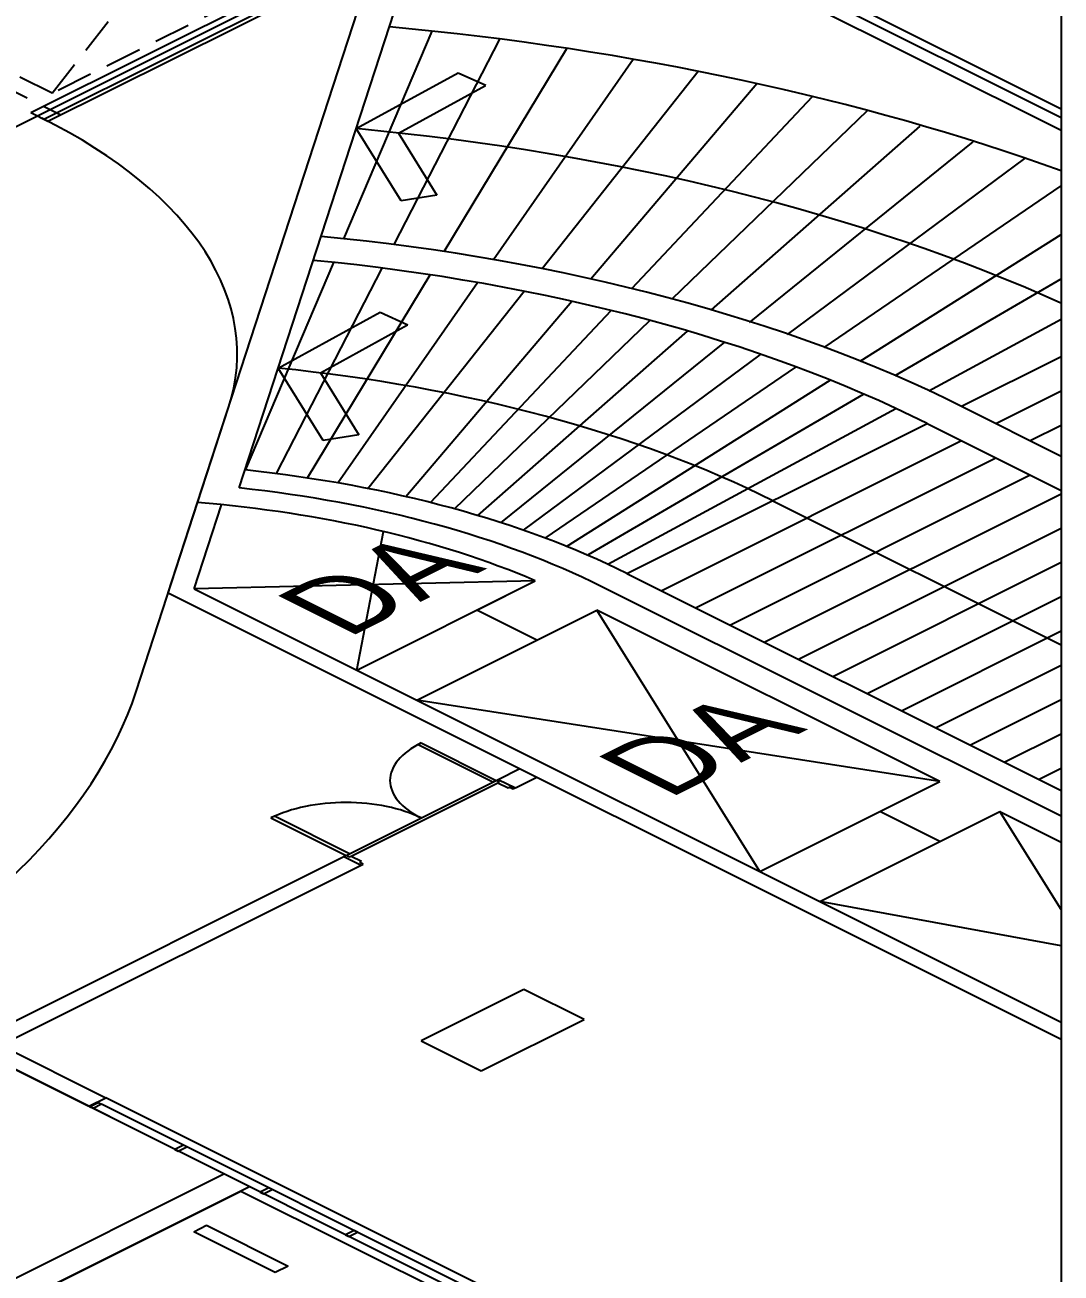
# Model space of a CAD drawing. Header units: millimetres. Extents: x 29838256 to 30236675, y -914750 to -833241.
# Drawn here: x 30216516 to 30225060, y -859141 to -848848 of the extents above; entities that cross this region are included whole.
import ezdxf
from ezdxf.enums import TextEntityAlignment as Align

# ---------------------------------------------------------------- set-up
doc = ezdxf.new("R2010")
doc.units = ezdxf.units.MM
doc.header["$LTSCALE"] = 600
doc.header["$MEASUREMENT"] = 0
doc.linetypes.add('DASHED', pattern=[0.75, 0.5, -0.25])
doc.layers.add('e-plan', color=9, linetype='CONTINUOUS')
doc.layers.add('e-text-box', color=7, linetype='CONTINUOUS')
doc.styles.add('돋움', font='Dotum.TTF')

msp = doc.modelspace()

# ---------------------------------------------------------------- linework, layer by layer
at = {"layer": 'e-plan', "extrusion": (0, -0.866025, 0.5)}
for p, q in [((30198179.8, -836099.7, 30226), (30225059.7, -849539.7, 6947.3)), ((30216564.7, -849570.9, 6893.2), (30220595.9, -847555.3, 10384.3)), ((30216670.8, -849623.9, 6801.4), (30220702, -847608.3, 10292.5)), ((30216706.2, -849641.6, 6770.7), (30220737.3, -847626, 10261.8)), ((30221228.4, -847800.8, 9959.1), (30225059.7, -849716.5, 6641)), ((30221334.5, -847747.8, 10050.9), (30225059.7, -849610.4, 6824.8)), ((30217940.4, -852786.5, 1323.6), (30219322.5, -848541.6, 8676)), ((30218283.6, -852666.3, 1531.9), (30219603.1, -848613.5, 8551.5)), ((30219145.5, -850610.6, 5092.4), (30219873.3, -848898.5, 8057.8)), ((30219561.5, -850659.4, 5007.9), (30220432, -848964.1, 7944.3)), ((30219973, -850716.8, 4908.4), (30220984.8, -849041.2, 7810.6)), ((30220379.4, -850782.8, 4794), (30221530.6, -849129.9, 7657)), ((30219248.4, -849702.9, 6664.6), (30220087.3, -849241.6, 7463.5)), ((30220087.3, -849241.6, 7463.5), (30220315.7, -849345.5, 7283.6)), ((30220779.9, -850857.3, 4665.1), (30222068.5, -849229.9, 7483.8)), ((30219595.5, -849741.5, 6597.7), (30220314.1, -849346.4, 7282.1)), ((30221182.3, -850942, 4518.4), (30222550.2, -849330.6, 7309.3)), ((30221520.7, -851021.3, 4381.1), (30223011.4, -849437.4, 7124.4)), ((30221852.9, -851106.6, 4233.2), (30223464, -849552.6, 6924.9)), ((30216635.4, -849606.2, 6832), (30216655.7, -849616.4, 6814.4)), ((30219617.2, -850298.4, 5633), (30219248.4, -849702.9, 6664.6)), ((30219595.5, -849741.5, 6597.7), (30219911.4, -850251.6, 5714.1)), ((30222178.5, -851198, 4075), (30223899.1, -849683.5, 6698.1)), ((30222490.3, -851300.5, 3897.5), (30224335, -849812.9, 6474)), ((30222803.1, -851401.7, 3722.2), (30224760.6, -849950.6, 6235.5)), ((30219912.1, -850252.8, 5712.1), (30219617.2, -850298.4, 5633)), ((30218334.5, -852518.3, 1788.2), (30219062.3, -850806.2, 4753.5)), ((30218591.4, -852548.4, 1736), (30219462, -850853.1, 4672.3)), ((30218845.6, -852583.9, 1674.5), (30219857.4, -850908.3, 4576.7)), ((30219096.6, -852624.7, 1603.9), (30220247.8, -850971.7, 4466.9)), ((30219344, -852670.7, 1524.2), (30220632.6, -851043.3, 4342.9)), ((30219657.8, -852737.8, 1408), (30221025.9, -851126.2, 4199.4)), ((30219859.6, -852786.4, 1323.8), (30221350.4, -851202.3, 4067.5)), ((30218605.3, -851678.2, 3243.3), (30219444.2, -851216.9, 4042.2)), ((30219444.2, -851216.9, 4042.2), (30219672.6, -851320.8, 3862.3)), ((30220057.5, -852838.5, 1233.6), (30221668.8, -851284.3, 3925.6)), ((30218952.4, -851716.8, 3176.5), (30219671, -851321.6, 3860.8)), ((30220251.5, -852894, 1137.4), (30221980.9, -851371.9, 3773.7)), ((30220441.3, -852952.9, 1035.4), (30222286.1, -851465.2, 3612.2)), ((30220626.6, -853015, 927.8), (30222579.4, -851567.5, 3435)), ((30218974.1, -852273.7, 2211.8), (30218605.3, -851678.2, 3243.3)), ((30218952.4, -851716.8, 3176.5), (30219268.3, -852226.9, 2292.8)), ((30217432.7, -854345.8, -1377.2), (30218195.4, -852003.2, 2680.3)), ((30219269, -852228.1, 2290.9), (30218974.1, -852273.7, 2211.8)), ((30224803.9, -852276, 2207.8), (30225059.7, -852148.1, 2429.4)), ((30222045.7, -853655.1, -180.8), (30224521, -852417.4, 1962.8)), ((30222328.6, -853796.5, -425.8), (30224803.9, -852558.9, 1717.8)), ((30222611.5, -853938, -670.8), (30225059.7, -852713.8, 1449.4)), ((30217697.7, -853532, 32.3), (30217940.4, -852786.5, 1323.6)), ((30217911.6, -853497.5, 92.1), (30218137.3, -852804.3, 1292.7)), ((30222682.2, -852771.1, 1350.3), (30225059.7, -853959.8, -708.7)), ((30219252.2, -854167.8, -1068.9), (30219473, -853025.8, 909.1)), ((30222894.4, -854079.4, -915.8), (30225059.7, -852996.7, 959.5)), ((30223177.2, -854220.9, -1160.8), (30225059.7, -853279.6, 469.5)), ((30220724.7, -853431.5, 206.4), (30217911.6, -853497.5, 92.1)), ((30219252.2, -854167.8, -1068.9), (30220724.7, -853431.5, 206.4)), ((30220242.3, -853672.8, -211.5), (30220724.8, -853431.5, 206.4)), ((30221479.9, -853372.2, 309.1), (30225059.7, -855162.1, -2791.1)), ((30217697.7, -853532, 32.3), (30225059.7, -857213.1, -6343.4)), ((30217911.6, -853497.5, 92.1), (30225059.7, -857071.6, -6098.4)), ((30225059.7, -855374.3, -3158.6), (30221267.7, -853478.3, 125.4)), ((30223460.1, -854362.3, -1405.8), (30225059.7, -853562.5, -20.5)), ((30219747.2, -854415.4, -1497.7), (30221232.4, -853672.8, -211.5)), ((30220737.3, -853920.3, -640.2), (30220242.3, -853672.8, -211.5)), ((30220737.3, -853920.3, -640.2), (30221232.4, -853672.8, -211.5)), ((30222576.1, -855829.8, -3947.6), (30221232.4, -853672.8, -211.5)), ((30224061.3, -855087.2, -2661.4), (30221232.4, -853672.8, -211.5)), ((30223743, -854503.8, -1650.8), (30225059.7, -853845.4, -510.5)), ((30224025.9, -854645.2, -1895.8), (30225059.7, -854128.3, -1000.4)), ((30224060.4, -855086.8, -2660.6), (30219747.2, -854415.4, -1497.7)), ((30224308.8, -854786.7, -2140.8), (30225059.7, -854411.2, -1490.4)), ((30224591.7, -854928.1, -2385.7), (30225059.7, -854694.1, -1980.4)), ((30219754.3, -854783.1, -2134.6), (30219782.6, -854769, -2110.1)), ((30220373.1, -855092.5, -2670.5), (30219754.3, -854783.1, -2134.6)), ((30219782.6, -854769, -2110.1), (30220401.4, -855078.4, -2646)), ((30220419.1, -855069.5, -2630.7), (30220595.9, -854981.1, -2477.6)), ((30224874.6, -855069.5, -2630.7), (30225059.7, -854977, -2470.4)), ((30219163.7, -855697.2, -3717.9), (30220401.4, -855078.4, -2646)), ((30220415.5, -855099.6, -2682.8), (30219206.2, -855704.3, -3730.1)), ((30220401.4, -855078.4, -2646), (30220373.1, -855092.5, -2670.5)), ((30220401.4, -855078.4, -2646), (30220419.1, -855069.5, -2630.7)), ((30220429.7, -855092.5, -2670.5), (30220401.4, -855078.4, -2646)), ((30220415.5, -855099.6, -2682.8), (30220429.7, -855092.5, -2670.5)), ((30220500.4, -855142, -2756.3), (30220415.5, -855099.6, -2682.8)), ((30220419.1, -855069.5, -2630.7), (30220560.5, -855140.3, -2753.2)), ((30220419.1, -855069.5, -2630.7), (30220560.5, -855140.3, -2753.2)), ((30220560.5, -855140.3, -2753.2), (30220737.3, -855051.9, -2600.1)), ((30222576.1, -855829.8, -3947.6), (30224061.3, -855087.2, -2661.4)), ((30223566.2, -855334.7, -3090.1), (30224061.3, -855087.2, -2661.4)), ((30220514.5, -855134.9, -2744), (30220500.4, -855142, -2756.3)), ((30220542.8, -855149.1, -2768.5), (30220514.5, -855134.9, -2744)), ((30220560.5, -855140.3, -2753.2), (30220542.8, -855149.1, -2768.5)), ((30218573.2, -855373.6, -3157.4), (30218544.9, -855387.8, -3181.9)), ((30218544.9, -855387.8, -3181.9), (30219163.7, -855697.2, -3717.9)), ((30219192, -855683, -3693.4), (30218573.2, -855373.6, -3157.4)), ((30223071.2, -856077.3, -4376.3), (30224556.3, -855334.7, -3090.1)), ((30224061.3, -855582.3, -3518.8), (30223566.2, -855334.7, -3090.1)), ((30224061.3, -855582.3, -3518.8), (30224556.4, -855334.7, -3090.1)), ((30225059.7, -856143.5, -4490.8), (30224555.4, -855334.3, -3089.3)), ((30224556.3, -855334.7, -3090.1), (30225059.7, -855586.5, -3526.1)), ((30216034.3, -857261.9, -6428.1), (30219146.1, -855706, -3733.2)), ((30219163.7, -855697.2, -3717.9), (30219146.1, -855706, -3733.2)), ((30219146.1, -855706, -3733.2), (30219287.5, -855776.8, -3855.7)), ((30219146.1, -855706, -3733.2), (30219287.5, -855776.8, -3855.7)), ((30219163.7, -855697.2, -3717.9), (30219192, -855683, -3693.4)), ((30219192, -855711.3, -3742.4), (30219163.7, -855697.2, -3717.9)), ((30219206.2, -855704.3, -3730.1), (30219192, -855711.3, -3742.4)), ((30219291, -855746.7, -3803.6), (30219206.2, -855704.3, -3730.1)), ((30216317.2, -857261.9, -6428.1), (30219287.5, -855776.8, -3855.7)), ((30219276.9, -855753.8, -3815.9), (30219291, -855746.7, -3803.6)), ((30219305.2, -855767.9, -3840.4), (30219276.9, -855753.8, -3815.9)), ((30219287.5, -855776.8, -3855.7), (30219305.2, -855767.9, -3840.4)), ((30225059.7, -856443.6, -5010.7), (30223071.2, -856077.3, -4376.3)), ((30220631.3, -856802.2, -5631.9), (30219782.6, -857226.6, -6366.8)), ((30221126.3, -857049.8, -6060.6), (30220631.3, -856802.2, -5631.9)), ((30218156, -858322.8, -8265.5), (30215344, -856916.8, -5830.3)), ((30220277.6, -857474.1, -6795.6), (30221126.3, -857049.8, -6060.6)), ((30216034.3, -857261.9, -6428.1), (30217042.1, -857765.8, -7300.9)), ((30216317.2, -857261.9, -6428.1), (30217183.5, -857695.1, -7178.4)), ((30219782.6, -857226.6, -6366.8), (30220277.6, -857474.1, -6795.6)), ((30217042.1, -857765.8, -7300.9), (30217183.5, -857695.1, -7178.4)), ((30217049.2, -857769.4, -7307), (30217119.9, -857734, -7245.7)), ((30217077.4, -857783.5, -7331.5), (30217049.2, -857769.4, -7307)), ((30217148.2, -857748.2, -7270.2), (30217077.4, -857783.5, -7331.5)), ((30224786.2, -861637.9, -14007.4), (30217077.4, -857783.5, -7331.5)), ((30217119.9, -857734, -7245.7), (30217148.2, -857748.2, -7270.2)), ((30224856.9, -861602.5, -13946.2), (30217148.2, -857748.2, -7270.2)), ((30224963, -861584.8, -13915.6), (30217183.5, -857695.1, -7178.4)), ((30217823.2, -858085.7, -7854.9), (30217752.5, -858121.1, -7916.1)), ((30217851.5, -858099.8, -7879.4), (30217823.2, -858085.7, -7854.9)), ((30217752.5, -858121.1, -7916.1), (30217780.8, -858135.2, -7940.6)), ((30217780.8, -858135.2, -7940.6), (30217851.5, -858099.8, -7879.4)), ((30215362.4, -859719.5, -10684.8), (30218156, -858322.8, -8265.5)), ((30218368.1, -858428.9, -8449.2), (30212781.1, -861222.4, -13287.8)), ((30214690.6, -860267.6, -11634.1), (30218297.4, -858464.2, -8510.5)), ((30218297.4, -858464.2, -8510.5), (30220065.5, -859348.2, -10041.7)), ((30218526.6, -858437.4, -8464), (30218455.9, -858472.7, -8525.2)), ((30218455.9, -858472.7, -8525.2), (30218484.2, -858486.9, -8549.7)), ((30218484.2, -858486.9, -8549.7), (30218554.9, -858451.5, -8488.5)), ((30218554.9, -858451.5, -8488.5), (30218526.6, -858437.4, -8464)), ((30217908.4, -858800.2, -9092.3), (30218014.5, -858747.1, -9000.5)), ((30218580.3, -859136.1, -9674.2), (30217908.4, -858800.2, -9092.3)), ((30218014.5, -858747.1, -9000.5), (30218686.4, -859083, -9582.3)), ((30219230, -858789.1, -9073.1), (30219159.3, -858824.4, -9134.4)), ((30219187.5, -858838.6, -9158.9), (30219258.3, -858803.2, -9097.6)), ((30219258.3, -858803.2, -9097.6), (30219230, -858789.1, -9073.1)), ((30219159.3, -858824.4, -9134.4), (30219187.5, -858838.6, -9158.9)), ((30218686.4, -859083, -9582.3), (30218580.3, -859136.1, -9674.2))]:
    msp.add_line(p, q, dxfattribs=at)
at = {"layer": 'e-plan', "linetype": 'DASHED', "extrusion": (0, -0.866025, 0.5)}
for p, q in [((30216741.5, -849411.7, 7168.9), (30218721.7, -846865.7, 11578.7)), ((30211331.2, -846954.1, 11425.5), (30216706.2, -849641.6, 6770.7)), ((30211437.3, -846901.1, 11517.4), (30216812.2, -849588.6, 6862.6)), ((30220277.6, -847643.7, 10231.2), (30216741.5, -849411.7, 7168.9)), ((30216741.5, -849411.7, 7168.9), (30215185.6, -848633.8, 8516.3))]:
    msp.add_line(p, q, dxfattribs=at)
at = {"layer": 'e-plan', "ltscale": 0.5, "extrusion": (0, -0.866025, 0.5)}
msp.add_line((30216264.1, -849774.2, 6541.1), (30221002.5, -847405, 10644.6), dxfattribs=at)
at = {"layer": 'e-plan', "linetype": 'Continuous', "extrusion": (0, -0.866025, 0.5)}
for p, q in [((30223107.8, -851508.7, 3536.7), (30225059.7, -850175.3, 5846.4)), ((30223404.1, -851621.6, 3341.3), (30225059.7, -850577.2, 5150.3)), ((30223691.6, -851740.1, 3136.1), (30225059.7, -850941.9, 4518.5)), ((30223969.7, -851864, 2921.5), (30225059.7, -851275.4, 3940.9)), ((30224238.1, -851993.1, 2697.8), (30225059.7, -851582.3, 3409.4)), ((30220807.3, -853080.4, 814.6), (30222871.6, -851670.2, 3257.2)), ((30220983.2, -853148.9, 696), (30223155.6, -851778.4, 3069.7)), ((30221164.3, -853214.4, 582.5), (30223431.2, -851892, 2873)), ((30224521, -852134.6, 2452.8), (30225059.7, -851865.2, 2919.4)), ((30221322.3, -853293.4, 445.6), (30223697.9, -852010.7, 2667.3)), ((30224238.1, -851993.1, 2697.8), (30225059.7, -852403.9, 1986.2)), ((30221479.9, -853372.2, 309.1), (30223955.2, -852134.6, 2452.8)), ((30223955.2, -852134.6, 2452.8), (30225059.7, -852686.8, 1496.2)), ((30221762.8, -853513.6, 64.2), (30224238.1, -852276, 2207.8))]:
    msp.add_line(p, q, dxfattribs=at)
at = {"layer": 'e-plan', "extrusion": (0, -0.866025, 0.5)}
for centre, radius, start, end in [((30217024.4, -430873.9, 739196.6), 13702.3, 54.09633, 79.49913), ((30212766, -422796.5, 739196.6), 5500.9, 350.75387, 45), ((30217024.4, -430873.9, 739196.6), 12002, 47.98679, 79.32133), ((30217024.4, -430873.9, 739196.6), 8001.3, 45, 78.60479), ((30217024.4, -430873.9, 739196.6), 6301, 45, 78.02448), ((30217024.4, -430873.9, 739196.6), 6001, 45, 77.88789), ((30217024.4, -430873.9, 739196.6), 5700.9, 49.52796, 80.75387), ((30207561, -426758.5, 739196.6), 10001.7, 315, 350.75387), ((30220401.4, -429830.7, 739196.6), 875.1, 134.99997, 225.00012), ((30219163.7, -431068.4, 739196.6), 875.1, 44.99988, 135.00003)]:
    msp.add_arc(centre, radius, start, end, dxfattribs=at)
at = {"layer": 'e-plan', "linetype": 'Continuous', "extrusion": (0, -0.866025, 0.5)}
for radius, end in [(10201.7, 79.06847), (9801.6, 78.99965)]:
    msp.add_arc((30217024.4, -430873.9, 739196.6), radius, 45, end, dxfattribs=at)
at = {"layer": 'e-text-box'}
msp.add_lwpolyline([(30196531.2, -836099.7), (30225059.7, -836099.7), (30225059.7, -875244.4), (30196531.2, -875244.4)], close=True, dxfattribs=at)

# ---------------------------------------------------------------- texts
at = {"layer": 'e-plan', "extrusion": (0, -0.866025, 0.5), "style": '돋움'}
for p in [(30220331.3, -426333.3, 739196.6), (30222976.6, -428984.3, 739196.6)]:
    msp.add_text('DA', height=900.15, rotation=45, dxfattribs=at).set_placement(p, align=Align.RIGHT)

doc.saveas('drawing.dxf')
